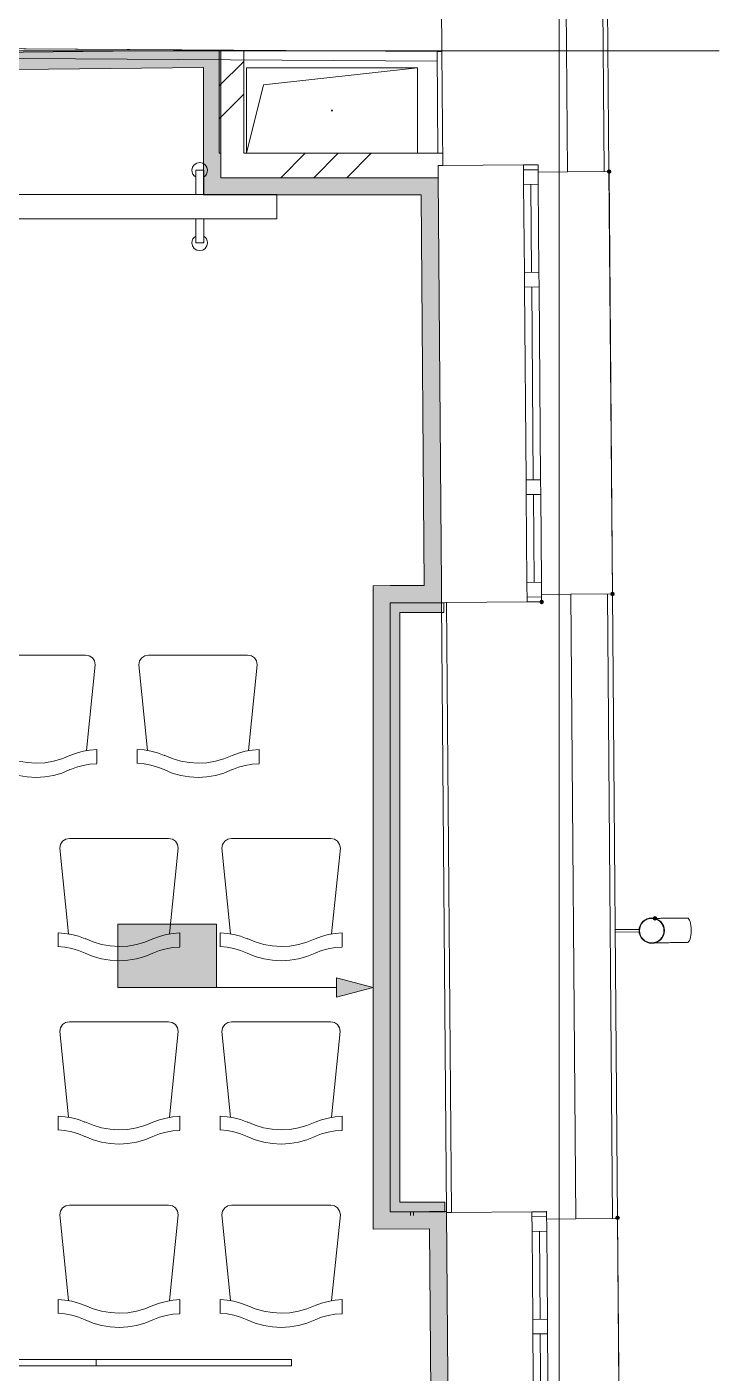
# Model space of a CAD drawing. Header units: millimetres. Extents: x 0 to 1189, y 0 to 841.
# Drawn here: x 835.4 to 863.7, y 599.2 to 654.3 of the extents above; entities that cross this region are included whole.
import ezdxf

# ---------------------------------------------------------------- set-up
doc = ezdxf.new("R2010")
doc.units = ezdxf.units.MM

msp = doc.modelspace()

# ---------------------------------------------------------------- hatches: boundary and pattern name
at = {"true_color": 0xf1d696}
h = msp.add_hatch(color=41, dxfattribs=at)
h.dxf.hatch_style = 2
h.paths.add_polyline_path([(820.424253, 652.450767), (820.427253, 653.150769), (842.616287, 653.391769), (842.616287, 652.690768)])
h = msp.add_hatch(color=41, dxfattribs=at)
h.dxf.hatch_style = 2
h.paths.add_polyline_path([(842.616287, 652.690768), (842.616287, 653.391769), (843.316288, 653.398769)])
h = msp.add_hatch(color=41, dxfattribs=at)
h.dxf.hatch_style = 2
h.paths.add_polyline_path([(843.316288, 653.398769), (843.316288, 652.698768), (842.616287, 652.690768)])
h = msp.add_hatch(color=41, dxfattribs=at)
h.dxf.hatch_style = 2
h.paths.add_polyline_path([(842.616287, 652.690768), (843.316288, 652.698768), (843.316288, 648.171761), (842.616287, 648.171761)])
h = msp.add_hatch(color=7)
h.dxf.hatch_style = 2
h.paths.add_polyline_path([(859.217313, 648.512761), (859.15375, 648.486324), (859.127313, 648.422761), (859.15375, 648.359199), (859.217313, 648.332761), (859.227313, 648.332761), (859.290875, 648.359199), (859.317313, 648.422761), (859.290875, 648.486324), (859.227313, 648.512761)])
h = msp.add_hatch(color=41, dxfattribs=at)
h.dxf.hatch_style = 2
h.paths.add_polyline_path([(843.316288, 648.171761), (842.616287, 647.47176), (842.616287, 648.171761)])
h = msp.add_hatch(color=41, dxfattribs=at)
h.dxf.hatch_style = 2
h.paths.add_polyline_path([(843.316288, 648.171761), (843.316288, 647.47176), (842.616287, 647.47176)])
h = msp.add_hatch(color=41, dxfattribs=at)
h.dxf.hatch_style = 2
h.paths.add_polyline_path([(843.316288, 647.47176), (843.316288, 648.171761), (851.518301, 648.171761), (851.524301, 647.47176)])
h = msp.add_hatch(color=41, dxfattribs=at)
h.dxf.hatch_style = 2
h.paths.add_polyline_path([(852.218302, 648.171761), (851.524301, 647.47176), (851.518301, 648.171761)])
h = msp.add_hatch(color=41, dxfattribs=at)
h.dxf.hatch_style = 2
h.paths.add_polyline_path([(851.524301, 647.47176), (852.213302, 648.166761), (852.224302, 647.47176)])
h = msp.add_hatch(color=41, dxfattribs=at)
h.dxf.hatch_style = 2
h.paths.add_polyline_path([(852.224302, 647.47176), (852.353302, 631.469735), (851.653301, 631.467735), (851.524301, 647.47176)])
h = msp.add_hatch(color=41, dxfattribs=at)
h.dxf.hatch_style = 2
h.paths.add_polyline_path([(849.556298, 631.462735), (850.256299, 631.464735), (850.256299, 630.764734)])
h = msp.add_hatch(color=41, dxfattribs=at)
h.dxf.hatch_style = 2
h.paths.add_polyline_path([(849.556298, 630.762734), (849.556298, 631.462735), (850.256299, 630.764734)])
h = msp.add_hatch(color=41, dxfattribs=at)
h.dxf.hatch_style = 2
h.paths.add_polyline_path([(851.653301, 631.467735), (851.659301, 630.768734), (850.256299, 630.764734), (850.256299, 631.464735)])
h = msp.add_hatch(color=41, dxfattribs=at)
h.dxf.hatch_style = 2
h.paths.add_polyline_path([(852.353302, 631.469735), (852.359302, 630.769734), (851.653301, 631.467735)])
h = msp.add_hatch(color=41, dxfattribs=at)
h.dxf.hatch_style = 2
h.paths.add_polyline_path([(852.359302, 630.769734), (851.659301, 630.768734), (851.653301, 631.467735)])
h = msp.add_hatch(color=41, dxfattribs=at)
h.dxf.hatch_style = 2
h.paths.add_polyline_path([(849.556298, 630.762734), (850.256299, 630.764734), (850.256299, 605.813696), (849.556298, 605.808696)])
h = msp.add_hatch(color=7)
h.dxf.hatch_style = 2
h.paths.add_polyline_path([(850.256299, 630.752734), (850.6563, 630.764734), (850.6563, 605.813696), (850.256299, 605.813696)])
h = msp.add_hatch(color=7)
h.dxf.hatch_style = 2
h.paths.add_polyline_path([(850.6563, 630.752734), (852.359302, 630.764734), (852.362302, 630.364734), (850.6563, 630.364734)])
h = msp.add_hatch(color=7)
h.dxf.hatch_style = 2
h.paths.add_polyline_path([(856.369308, 630.789734), (856.395746, 630.726172), (856.459308, 630.699734), (856.522871, 630.726172), (856.549309, 630.789734), (856.549309, 630.799734), (856.522871, 630.863297), (856.459308, 630.889735), (856.395746, 630.863297), (856.369308, 630.799734)])
h = msp.add_hatch(color=7)
h.dxf.hatch_style = 2
h.paths.add_polyline_path([(859.366313, 631.033735), (859.429876, 631.060172), (859.456313, 631.123735), (859.429876, 631.187298), (859.366313, 631.213735), (859.356313, 631.213735), (859.29275, 631.187298), (859.266313, 631.123735), (859.29275, 631.060172), (859.356313, 631.033735)])
at = {"true_color": 0xffffff}
h = msp.add_hatch(color=7, dxfattribs=at)
h.dxf.hatch_style = 2
h.paths.add_polyline_path([(839.103282, 617.594714), (843.143288, 617.594714), (843.143288, 615.00671), (839.103282, 615.00671)])
at = {"true_color": 0x0077b0}
h = msp.add_hatch(color=144, dxfattribs=at)
h.paths.add_polyline_path([(840.31539, 616.199104), (840.31539, 617.006083), (840.2859, 617.162766), (840.196879, 617.293817), (840.068239, 617.38022), (839.911901, 617.409573), (839.755425, 617.38022), (839.624166, 617.293817), (839.53673, 617.162766), (839.508411, 617.006083), (839.508411, 616.199104), (839.53673, 616.042765), (839.624166, 615.914126), (839.755425, 615.825104), (839.911901, 615.795614), (840.068239, 615.825104), (840.196879, 615.914126), (840.2859, 616.042765)])
h.paths.add_polyline_path([(840.516033, 616.199104), (840.504879, 616.078448), (840.471453, 615.966422), (840.415806, 615.863388), (840.33799, 615.769707), (840.246221, 615.692408), (840.144169, 615.637898), (840.032505, 615.605609), (839.911901, 615.594972), (839.790168, 615.605609), (839.678461, 615.637898), (839.576262, 615.692408), (839.483055, 615.769707), (839.405325, 615.863388), (839.349868, 615.966422), (839.316631, 616.078448), (839.305564, 616.199104), (839.305564, 617.006083), (839.316631, 617.127816), (839.349868, 617.239523), (839.405325, 617.341722), (839.483055, 617.434929), (839.576262, 617.512745), (839.678461, 617.568392), (839.790168, 617.601818), (839.911901, 617.612971), (840.032557, 617.601861), (840.144583, 617.568736), (840.247617, 617.513907), (840.341298, 617.437685), (840.417202, 617.344047), (840.471867, 617.240901), (840.504931, 617.128246), (840.516033, 617.006083)])
h = msp.add_hatch(color=144, dxfattribs=at)
h.dxf.hatch_style = 2
h.paths.add_polyline_path([(842.73851, 617.268462), (842.507, 617.036951), (842.436444, 617.006083), (842.360308, 617.03137), (842.335021, 617.107507), (842.363133, 617.178062), (842.758354, 617.573284), (842.799144, 617.602636), (842.839934, 617.612971), (842.91607, 617.587408), (842.941357, 617.510996), (842.941357, 615.69364), (842.91607, 615.618881), (842.839934, 615.594972), (842.763797, 615.618881), (842.73851, 615.69364)])
h = msp.add_hatch(color=7)
h.dxf.hatch_style = 2
h.paths.add_polyline_path([(861.094316, 617.927715), (861.030753, 617.901277), (861.004315, 617.837715), (861.030753, 617.774152), (861.094316, 617.747714), (861.107316, 617.747714), (861.170878, 617.774152), (861.197316, 617.837715), (861.170878, 617.901277), (861.107316, 617.927715)])
h = msp.add_hatch(color=144, dxfattribs=at)
h.dxf.hatch_style = 2
h.paths.add_polyline_path([(841.828931, 616.097129), (841.021951, 616.097129), (840.945815, 616.122692), (840.920528, 616.199104), (840.945815, 616.275241), (841.021951, 616.300528), (841.828931, 616.300528), (841.905067, 616.275241), (841.930354, 616.199104), (841.905067, 616.122692)])
h = msp.add_hatch(color=144, dxfattribs=at)
h.dxf.hatch_style = 2
h.paths.add_polyline_path([(849.556298, 615.00671), (848.063296, 614.60671), (848.063296, 615.406711)])
h = msp.add_hatch(color=7)
h.dxf.hatch_style = 2
h.paths.add_polyline_path([(850.6563, 606.213697), (852.497302, 606.213697), (852.497302, 605.813696), (850.6563, 605.813696)])
at = {"true_color": 0xf1d696}
h = msp.add_hatch(color=41, dxfattribs=at)
h.dxf.hatch_style = 2
h.paths.add_polyline_path([(850.256299, 605.813696), (849.556298, 605.108695), (849.556298, 605.808696)])
h = msp.add_hatch(color=41, dxfattribs=at)
h.dxf.hatch_style = 2
h.paths.add_polyline_path([(850.256299, 605.813696), (850.256299, 605.113695), (849.556298, 605.108695)])
h = msp.add_hatch(color=41, dxfattribs=at)
h.dxf.hatch_style = 2
h.paths.add_polyline_path([(850.256299, 605.113695), (850.256299, 605.813696), (851.861301, 605.826696), (851.866301, 605.126695)])
h = msp.add_hatch(color=41, dxfattribs=at)
h.dxf.hatch_style = 2
h.paths.add_polyline_path([(852.561303, 605.832696), (851.866301, 605.126695), (851.861301, 605.826696)])
h = msp.add_hatch(color=41, dxfattribs=at)
h.dxf.hatch_style = 2
h.paths.add_polyline_path([(851.866301, 605.126695), (852.561303, 605.832696), (852.566303, 605.132695)])
h = msp.add_hatch(color=7)
h.dxf.hatch_style = 2
h.paths.add_polyline_path([(859.562313, 605.664696), (859.498751, 605.638258), (859.472313, 605.574696), (859.498751, 605.511133), (859.562313, 605.484696), (859.572313, 605.484696), (859.635876, 605.511133), (859.662313, 605.574696), (859.635876, 605.638258), (859.572313, 605.664696)])
h = msp.add_hatch(color=41, dxfattribs=at)
h.dxf.hatch_style = 2
h.paths.add_polyline_path([(852.566303, 605.132695), (853.041303, 546.479606), (852.341302, 546.476606), (851.866301, 605.126695)])

# ---------------------------------------------------------------- linework, layer by layer
at = {"color": 7, "lineweight": 0}
for points in [[(859.216313, 648.422761), (858.600312, 724.609878)], [(856.914309, 722.909875), (857.51731, 648.408761)], [(858.414311, 722.909875), (859.016312, 648.421761)], [(857.17331, 251.095154), (857.17331, 721.485873)], [(852.376302, 653.338769), (852.346302, 657.138775)], [(198.085303, 653.371769), (863.72632, 653.371769)], [(820.418253, 653.550769), (852.376302, 653.338769)], [(842.616287, 653.391769), (820.427253, 653.150769)], [(852.177302, 653.339769), (820.429253, 653.550769)], [(843.316288, 653.398769), (842.616287, 653.391769)], [(843.256288, 653.398769), (843.256288, 649.171762)], [(843.316288, 648.171761), (843.316288, 653.398769)], [(844.25629, 649.171762), (844.25629, 653.392769)], [(852.174302, 652.939768), (852.177302, 653.339769)], [(852.376302, 653.338769), (852.176302, 653.336769)], [(852.176302, 653.336769), (852.210302, 649.171762)], [(852.414302, 648.667762), (852.376302, 653.338769)], [(820.427253, 653.150769), (852.174302, 652.939768)], [(843.256288, 651.936767), (844.25629, 652.936768)], [(819.724252, 652.442767), (842.616287, 652.690768)], [(842.616287, 652.690768), (842.616287, 648.171761)], [(844.37329, 649.171762), (844.37329, 652.671768)], [(844.37329, 652.671768), (851.373301, 652.671768)], [(851.373301, 652.671768), (844.37329, 652.671768)], [(844.37329, 652.671768), (844.37329, 649.171762)], [(845.073291, 651.971767), (851.373301, 652.671768)], [(851.373301, 652.671768), (851.373301, 649.171762)], [(851.373301, 649.171762), (851.373301, 652.671768)], [(844.37329, 649.171762), (845.073291, 651.971767)], [(843.256288, 650.587765), (844.25629, 651.587766)], [(847.848295, 650.921765), (847.873295, 650.946765), (847.898295, 650.921765)], [(847.898295, 650.921765), (847.873295, 650.896765), (847.848295, 650.921765)], [(847.849295, 650.928765), (847.873295, 650.946765), (847.885295, 650.943765)], [(847.873295, 650.896765), (847.849295, 650.915765)], [(847.898295, 650.921765), (847.885295, 650.900765)], [(843.256288, 649.171762), (843.316288, 649.171762)], [(843.316288, 649.171762), (843.316288, 648.171761)], [(852.410302, 649.171762), (844.25629, 649.171762)], [(845.775292, 648.171761), (846.775294, 649.171762)], [(847.124294, 648.171761), (848.124296, 649.171762)], [(848.474296, 648.171761), (849.474298, 649.171762)], [(852.214302, 648.666762), (852.414302, 648.667762)], [(852.218302, 648.171761), (852.214302, 648.666762)], [(852.414302, 648.667762), (855.714307, 648.694762)], [(855.714307, 648.694762), (856.314308, 648.699762)], [(856.314308, 648.699762), (855.714307, 648.694762)], [(855.721307, 647.894761), (855.714307, 648.694762)], [(855.714307, 648.694762), (855.721307, 647.894761)], [(855.716307, 648.494761), (856.316308, 648.499761)], [(856.314308, 648.699762), (856.321308, 647.899761)], [(856.321308, 647.899761), (856.314308, 648.699762)], [(856.317308, 648.399761), (857.51731, 648.408761)], [(857.51731, 648.408761), (859.216313, 648.422761)], [(859.216313, 648.422761), (859.356313, 631.123735)], [(859.356313, 631.123735), (859.217313, 648.422761)], [(859.227313, 648.422761), (859.366313, 631.123735)], [(842.616287, 647.47176), (842.616287, 648.171761)], [(843.316288, 648.171761), (852.218302, 648.171761)], [(851.518301, 648.171761), (843.316288, 648.171761)], [(852.218302, 648.171761), (851.518301, 648.171761)], [(852.353302, 631.469735), (852.218302, 648.171761)], [(856.321308, 647.899761), (855.721307, 647.894761)], [(855.750307, 644.294755), (855.721307, 647.894761)], [(856.021308, 647.896761), (856.050308, 644.296755)], [(856.321308, 647.899761), (856.350308, 644.299755)], [(842.616287, 647.47176), (851.524301, 647.47176)], [(851.524301, 647.47176), (851.653301, 631.467735)], [(855.750307, 644.294755), (856.350308, 644.299755)], [(855.755307, 643.694754), (855.750307, 644.294755)], [(855.750307, 644.294755), (855.755307, 643.694754)], [(856.350308, 644.299755), (856.355308, 643.699754)], [(856.355308, 643.699754), (856.350308, 644.299755)], [(856.355308, 643.699754), (855.755307, 643.694754)], [(855.818307, 635.794742), (855.755307, 643.694754)], [(856.055308, 643.696754), (856.118308, 635.797742)], [(856.355308, 643.699754), (856.418308, 635.799742)], [(855.818307, 635.794742), (856.418308, 635.799742)], [(855.823308, 635.194741), (855.818307, 635.794742)], [(855.818307, 635.794742), (855.823308, 635.194741)], [(856.418308, 635.799742), (856.423308, 635.199741)], [(856.423308, 635.199741), (856.418308, 635.799742)], [(856.423308, 635.199741), (855.823308, 635.194741)], [(855.852308, 631.594736), (855.823308, 635.194741)], [(856.123308, 635.197741), (856.152308, 631.597736)], [(856.423308, 635.199741), (856.452308, 631.599736)], [(849.556298, 631.462735), (850.256299, 631.464735)], [(849.556298, 631.462735), (849.556298, 605.808696)], [(851.653301, 631.467735), (850.256299, 631.464735)], [(852.359302, 630.769734), (852.353302, 631.469735)], [(856.452308, 631.599736), (855.852308, 631.594736)], [(855.852308, 631.594736), (855.859308, 630.794734)], [(855.852308, 631.594736), (855.859308, 630.794734)], [(856.459308, 630.799734), (856.452308, 631.599736)], [(856.459308, 630.799734), (856.452308, 631.599736)], [(850.256299, 630.764734), (852.359302, 630.769734)], [(850.256299, 630.764734), (850.256299, 605.813696)], [(852.455302, 630.764734), (850.256299, 630.764734)], [(850.256299, 605.813696), (850.256299, 630.764734)], [(852.559303, 630.768734), (852.359302, 630.766734)], [(852.359302, 630.766734), (852.561303, 605.787696)], [(852.455302, 630.364734), (852.455302, 630.764734)], [(855.859308, 630.794734), (852.559303, 630.768734)], [(852.559303, 630.768734), (852.761303, 605.789696)], [(855.857308, 630.994735), (856.457308, 630.999735)], [(855.859308, 630.794734), (856.459308, 630.799734)], [(855.859308, 630.794734), (856.459308, 630.799734)], [(857.65631, 631.109735), (856.456308, 631.099735)], [(859.356313, 631.123735), (857.65631, 631.109735)], [(857.863311, 605.530696), (857.65631, 631.109735)], [(859.156313, 631.121735), (859.363313, 605.542696)], [(859.563313, 605.544696), (859.356313, 631.123735)], [(850.6563, 606.213697), (850.6563, 630.364734)], [(850.6563, 630.364734), (852.455302, 630.364734)], [(860.448315, 617.331714), (860.458887, 617.441458), (860.489205, 617.539042), (860.537172, 617.627369), (860.60069, 617.704339), (860.677661, 617.767857), (860.765987, 617.815824), (860.863571, 617.846142), (860.968315, 617.856715), (861.072403, 617.846232), (861.169519, 617.816168), (861.257564, 617.768595), (861.334441, 617.705589), (861.398052, 617.629224), (861.4463, 617.541574), (861.477088, 617.444712), (861.488316, 617.340714)], [(860.468315, 617.332714), (860.478479, 617.437441), (860.507627, 617.531277), (860.553744, 617.616206), (860.614815, 617.690214), (860.688823, 617.751285), (860.773753, 617.797402), (860.867589, 617.826551), (860.968315, 617.836715), (861.068386, 617.82664), (861.161753, 617.797746), (861.246402, 617.752023), (861.320316, 617.691464), (861.38148, 617.618062), (861.427879, 617.533808), (861.457496, 617.440694), (861.468316, 617.340714)], [(861.107316, 617.837715), (861.133316, 617.837715)], [(861.133316, 617.837715), (861.162316, 617.837715)], [(861.162316, 617.837715), (861.193316, 617.837715)], [(861.193316, 617.837715), (861.226316, 617.838715)], [(861.226316, 617.838715), (861.261316, 617.838715)], [(861.261316, 617.838715), (861.297316, 617.838715)], [(861.297316, 617.838715), (861.336316, 617.839715)], [(861.336316, 617.839715), (861.377316, 617.839715)], [(861.377316, 617.839715), (861.419316, 617.839715)], [(861.419316, 617.839715), (861.463316, 617.840715)], [(861.463316, 617.840715), (861.508316, 617.840715)], [(861.508316, 617.840715), (861.555316, 617.840715)], [(861.555316, 617.840715), (861.604316, 617.841715)], [(861.604316, 617.841715), (861.653316, 617.841715)], [(861.653316, 617.841715), (861.705316, 617.842715)], [(861.705316, 617.842715), (861.757317, 617.842715)], [(861.757317, 617.842715), (861.810317, 617.842715)], [(861.810317, 617.842715), (861.865317, 617.843715)], [(861.865317, 617.843715), (861.920317, 617.843715)], [(861.920317, 617.843715), (861.977317, 617.844715)], [(861.977317, 617.844715), (862.000317, 617.844715)], [(862.425318, 617.847715), (862.000317, 617.844715)], [(862.426033, 617.849025), (862.457135, 617.839153), (862.48627, 617.810339), (862.512799, 617.764558), (862.536086, 617.703785), (862.555494, 617.629996), (862.570386, 617.545166), (862.580124, 617.451271), (862.584072, 617.350286)], [(860.459315, 617.381714), (859.479313, 617.374714)], [(859.479313, 617.274714), (860.460315, 617.281714)], [(861.488316, 617.340714), (861.477744, 617.231682), (861.447425, 617.133964), (861.399459, 617.04562), (861.335941, 616.968713), (861.25897, 616.905307), (861.170644, 616.857463), (861.07306, 616.827244), (860.968315, 616.816713), (860.86394, 616.827153), (860.76669, 616.857104), (860.678627, 616.904516), (860.601815, 616.967338), (860.538315, 617.04352), (860.49019, 617.13101), (860.459502, 617.227759), (860.448315, 617.331714)], [(861.468316, 617.340714), (861.458152, 617.2357), (861.429004, 617.141729), (861.382886, 617.056782), (861.321816, 616.982838), (861.247808, 616.921879), (861.162878, 616.875885), (861.069042, 616.846836), (860.968315, 616.836713), (860.867958, 616.846746), (860.774456, 616.875541), (860.68979, 616.921141), (860.61594, 616.981588), (860.554887, 617.054926), (860.508612, 617.139198), (860.479094, 617.232446), (860.468315, 617.332714)], [(862.584072, 617.350286), (862.581755, 617.249537), (862.573536, 617.155632), (862.560018, 617.07059), (862.541807, 616.996432), (862.519507, 616.93518), (862.493722, 616.888852), (862.465059, 616.859471), (862.43412, 616.849056)], [(861.126316, 616.837713), (861.102316, 616.837713)], [(861.153316, 616.837713), (861.126316, 616.837713)], [(861.183316, 616.837713), (861.153316, 616.837713)], [(861.214316, 616.838713), (861.183316, 616.837713)], [(861.248316, 616.838713), (861.214316, 616.838713)], [(861.284316, 616.838713), (861.248316, 616.838713)], [(861.321316, 616.838713), (861.284316, 616.838713)], [(861.361316, 616.839713), (861.321316, 616.838713)], [(861.402316, 616.839713), (861.361316, 616.839713)], [(861.445316, 616.839713), (861.402316, 616.839713)], [(861.489316, 616.840713), (861.445316, 616.839713)], [(861.536316, 616.840713), (861.489316, 616.840713)], [(861.583316, 616.841713), (861.536316, 616.840713)], [(861.632316, 616.841713), (861.583316, 616.841713)], [(861.683316, 616.841713), (861.632316, 616.841713)], [(861.734317, 616.842713), (861.683316, 616.841713)], [(861.787317, 616.842713), (861.734317, 616.842713)], [(861.841317, 616.843713), (861.787317, 616.842713)], [(861.896317, 616.843713), (861.841317, 616.843713)], [(861.952317, 616.844713), (861.896317, 616.843713)], [(862.008317, 616.844713), (861.952317, 616.844713)], [(862.008317, 616.844713), (862.433318, 616.847713)], [(852.497302, 606.213697), (850.6563, 606.213697)], [(852.497302, 605.813696), (852.497302, 606.213697)], [(849.556298, 605.108695), (849.556298, 605.808696)], [(851.861301, 605.826696), (850.256299, 605.813696)], [(850.256299, 605.813696), (852.497302, 605.813696)], [(851.0863, 605.673696), (851.0863, 605.813696)], [(851.2063, 605.813696), (851.2063, 605.673696)], [(852.561303, 605.832696), (851.861301, 605.826696)], [(853.041303, 546.479606), (852.561303, 605.832696)], [(852.561303, 605.787696), (852.761303, 605.789696)], [(852.562303, 605.673696), (852.561303, 605.787696)], [(852.761303, 605.789696), (856.061308, 605.815696)], [(856.061308, 605.815696), (856.661309, 605.820696)], [(856.661309, 605.820696), (856.061308, 605.815696)], [(856.067308, 605.015695), (856.061308, 605.815696)], [(856.061308, 605.815696), (856.067308, 605.015695)], [(856.063308, 605.615696), (856.663309, 605.620696)], [(856.661309, 605.840696), (856.661309, 605.820696)], [(856.661309, 605.820696), (856.667309, 605.020695)], [(856.667309, 605.020695), (856.661309, 605.820696)], [(856.663309, 605.520696), (857.863311, 605.530696)], [(857.863311, 605.530696), (859.563313, 605.544696)], [(859.563313, 605.544696), (859.703313, 588.244669)], [(859.702313, 588.274669), (859.563313, 605.544696)], [(859.572313, 605.574696), (859.712313, 588.274669)], [(849.556298, 605.108695), (851.866301, 605.126695)], [(851.866301, 605.126695), (852.341302, 546.476606)], [(856.667309, 605.020695), (856.067308, 605.015695)], [(856.097308, 601.41569), (856.067308, 605.015695)], [(856.367308, 605.018695), (856.396308, 601.41869)], [(856.667309, 605.020695), (856.696309, 601.42069)], [(856.097308, 601.41569), (856.696309, 601.42069)], [(856.101308, 600.815689), (856.097308, 601.41569)], [(856.097308, 601.41569), (856.101308, 600.815689)], [(856.696309, 601.42069), (856.701309, 600.820689)], [(856.701309, 600.820689), (856.696309, 601.42069)], [(856.701309, 600.820689), (856.101308, 600.815689)], [(856.165308, 592.916677), (856.101308, 600.815689)], [(856.401308, 600.818689), (856.465308, 592.918677)], [(856.701309, 600.820689), (856.765309, 592.921677)]]:
    msp.add_lwpolyline(points, dxfattribs=at)
at = {"color": 253, "lineweight": 0, "true_color": 0x999999}
for points in [[(842.293287, 648.201761), (842.22799, 648.253292), (842.178912, 648.318511), (842.148021, 648.393855), (842.137287, 648.475761), (842.162396, 648.600433), (842.230912, 648.702137), (842.332615, 648.770652), (842.457287, 648.795762), (842.581381, 648.770652), (842.682787, 648.702137), (842.751194, 648.600433), (842.776288, 648.475761), (842.765709, 648.393855), (842.735163, 648.318511), (842.686428, 648.253292), (842.621287, 648.201761)], [(842.293287, 647.48976), (842.293287, 648.475761)], [(842.293287, 648.475761), (842.621287, 648.475761)], [(842.621287, 648.475761), (842.621287, 647.48976)], [(825.608261, 647.48976), (845.608292, 647.48976)], [(845.608292, 647.48976), (845.608292, 646.489758)], [(845.608292, 646.489758), (825.608261, 646.489758)], [(842.293287, 645.503757), (842.293287, 646.489758)], [(842.621287, 646.489758), (842.621287, 645.503757)], [(842.621287, 645.777757), (842.686428, 645.726226), (842.735163, 645.661007), (842.765709, 645.585663), (842.776288, 645.503757), (842.751194, 645.379085), (842.682787, 645.277382), (842.581381, 645.208866), (842.457287, 645.183756), (842.332615, 645.208866), (842.230912, 645.277382), (842.162396, 645.379085), (842.137287, 645.503757), (842.148021, 645.585663), (842.178912, 645.661007), (842.22799, 645.726226), (842.293287, 645.777757)], [(842.621287, 645.503757), (842.293287, 645.503757)], [(837.77928, 628.619731), (833.718274, 628.619731)], [(837.77928, 628.619731), (837.933124, 628.588653), (838.05903, 628.503856), (838.144062, 628.377996), (838.175281, 628.22373)], [(839.962283, 628.22373), (839.993346, 628.377996), (840.078033, 628.503856), (840.203596, 628.588653), (840.357284, 628.619731)], [(844.41829, 628.619731), (840.357284, 628.619731)], [(844.41829, 628.619731), (844.572556, 628.588653), (844.698416, 628.503856), (844.783213, 628.377996), (844.814291, 628.22373)], [(837.81928, 624.711725), (838.175281, 628.22373)], [(840.317284, 624.711725), (839.962283, 628.22373)], [(844.45829, 624.711725), (844.814291, 628.22373)], [(837.139279, 624.508725), (837.406154, 624.606725), (837.68053, 624.679975), (837.96053, 624.7281), (838.244281, 624.750725)], [(838.244281, 624.175724), (838.244281, 624.750725)], [(839.890283, 624.756725), (840.174034, 624.733522), (840.454034, 624.6851), (840.728409, 624.611741), (840.995285, 624.513725)], [(839.890283, 624.756725), (839.890283, 624.178724)], [(843.778289, 624.508725), (844.045165, 624.606725), (844.31954, 624.679975), (844.59954, 624.7281), (844.883291, 624.750725)], [(844.883291, 624.175724), (844.883291, 624.750725)], [(835.749277, 624.191724), (835.389589, 624.216912), (835.035526, 624.279974), (834.690088, 624.380162), (834.356275, 624.516725)], [(837.139279, 624.508725), (836.806638, 624.371443), (836.461903, 624.272224), (836.108356, 624.212006), (835.749277, 624.191724)], [(837.137279, 623.925724), (837.404326, 624.025599), (837.679155, 624.099974), (837.959796, 624.148474), (838.244281, 624.170724)], [(839.888283, 624.188724), (840.17333, 624.163271), (840.454159, 624.111099), (840.7288, 624.03249), (840.995285, 623.927724)], [(842.388287, 624.191724), (842.028599, 624.216912), (841.674536, 624.279974), (841.329098, 624.380162), (840.995285, 624.516725)], [(843.778289, 624.508725), (843.445648, 624.371443), (843.100913, 624.272224), (842.747366, 624.212006), (842.388287, 624.191724)], [(843.776289, 623.925724), (844.043336, 624.025599), (844.318165, 624.099974), (844.598806, 624.148474), (844.883291, 624.170724)], [(835.750277, 623.610723), (835.390448, 623.631005), (835.036151, 623.691224), (834.690666, 623.790442), (834.357275, 623.927724)], [(837.140279, 623.927724), (836.807638, 623.790442), (836.462903, 623.691224), (836.109356, 623.631005), (835.750277, 623.610723)], [(842.389287, 623.610723), (842.029458, 623.631005), (841.675161, 623.691224), (841.329676, 623.790442), (840.996285, 623.927724)], [(843.779289, 623.927724), (843.446648, 623.790442), (843.101913, 623.691224), (842.748366, 623.631005), (842.389287, 623.610723)], [(836.723278, 620.714719), (836.754341, 620.868985), (836.839029, 620.994844), (836.964591, 621.079641), (837.118279, 621.11072)], [(841.179285, 621.11072), (837.118279, 621.11072)], [(841.179285, 621.11072), (841.333551, 621.079641), (841.459411, 620.994844), (841.544208, 620.868985), (841.575286, 620.714719)], [(843.362288, 620.714719), (843.393351, 620.868985), (843.478039, 620.994844), (843.603601, 621.079641), (843.757289, 621.11072)], [(847.818295, 621.11072), (843.757289, 621.11072)], [(847.818295, 621.11072), (847.972561, 621.079641), (848.098421, 620.994844), (848.183218, 620.868985), (848.214296, 620.714719)], [(837.078279, 617.202714), (836.723278, 620.714719)], [(841.219285, 617.202714), (841.575286, 620.714719)], [(843.717289, 617.202714), (843.362288, 620.714719)], [(847.858295, 617.202714), (848.214296, 620.714719)], [(836.651278, 617.246714), (836.935029, 617.224089), (837.215029, 617.175964), (837.489404, 617.102713), (837.75628, 617.004713)], [(836.651278, 617.246714), (836.651278, 616.669713)], [(839.149282, 616.682713), (838.789594, 616.7079), (838.435531, 616.770963), (838.090093, 616.871151), (837.75628, 617.007713)], [(840.539284, 616.999713), (840.206643, 616.862432), (839.861908, 616.763213), (839.508361, 616.702994), (839.149282, 616.682713)], [(840.539284, 616.999713), (840.80616, 617.097151), (841.080535, 617.170214), (841.360535, 617.218526), (841.644286, 617.241714)], [(841.644286, 616.666713), (841.644286, 617.241714)], [(843.290288, 617.246714), (843.574039, 617.224089), (843.854039, 617.175964), (844.128415, 617.102713), (844.39529, 617.004713)], [(843.290288, 617.246714), (843.290288, 616.669713)], [(845.788292, 616.682713), (845.428604, 616.7079), (845.074541, 616.770963), (844.729103, 616.871151), (844.39529, 617.007713)], [(847.178294, 616.999713), (846.845653, 616.862432), (846.500918, 616.763213), (846.147371, 616.702994), (845.788292, 616.682713)], [(847.178294, 616.999713), (847.44517, 617.097151), (847.719545, 617.170214), (847.999546, 617.218526), (848.283296, 617.241714)], [(848.283296, 616.666713), (848.283296, 617.241714)], [(836.649278, 616.679713), (836.934326, 616.65426), (837.215154, 616.602088), (837.489795, 616.523478), (837.75628, 616.418712)], [(839.150282, 616.101712), (838.790453, 616.121993), (838.436156, 616.182212), (838.090671, 616.281431), (837.75728, 616.418712)], [(840.540284, 616.418712), (840.207643, 616.281431), (839.862908, 616.182212), (839.509361, 616.121993), (839.150282, 616.101712)], [(840.537284, 616.416712), (840.804331, 616.516588), (841.07916, 616.590963), (841.359801, 616.639463), (841.644286, 616.661713)], [(843.288288, 616.679713), (843.573336, 616.65426), (843.854164, 616.602088), (844.128805, 616.523478), (844.39529, 616.418712)], [(845.789292, 616.101712), (845.429464, 616.121993), (845.075166, 616.182212), (844.729681, 616.281431), (844.39629, 616.418712)], [(847.179294, 616.418712), (846.846653, 616.281431), (846.501918, 616.182212), (846.148371, 616.121993), (845.789292, 616.101712)], [(847.176294, 616.416712), (847.443342, 616.516588), (847.71817, 616.590963), (847.998811, 616.639463), (848.283296, 616.661713)], [(836.722278, 613.205708), (836.753341, 613.359973), (836.838029, 613.485833), (836.963591, 613.57063), (837.117279, 613.601708)], [(837.077279, 609.693702), (836.722278, 613.205708)], [(841.178285, 613.601708), (837.117279, 613.601708)], [(841.178285, 613.601708), (841.332129, 613.57063), (841.458036, 613.485833), (841.543067, 613.359973), (841.574286, 613.205708)], [(841.218285, 609.693702), (841.574286, 613.205708)], [(843.361288, 613.205708), (843.392351, 613.359973), (843.477039, 613.485833), (843.602601, 613.57063), (843.756289, 613.601708)], [(843.716289, 609.693702), (843.361288, 613.205708)], [(847.817295, 613.601708), (843.756289, 613.601708)], [(847.817295, 613.601708), (847.971139, 613.57063), (848.097046, 613.485833), (848.182077, 613.359973), (848.213296, 613.205708)], [(847.857295, 609.693702), (848.213296, 613.205708)], [(836.650278, 609.737702), (836.934029, 609.715077), (837.214029, 609.666952), (837.488404, 609.593702), (837.75528, 609.495702)], [(836.650278, 609.737702), (836.650278, 609.159701)], [(839.148282, 609.173701), (838.788594, 609.198889), (838.434531, 609.261952), (838.089093, 609.362139), (837.75528, 609.498702)], [(840.538284, 609.490702), (840.205643, 609.352999), (839.860908, 609.253826), (839.507361, 609.193842), (839.148282, 609.173701)], [(840.538284, 609.490702), (840.80516, 609.58814), (841.079535, 609.661202), (841.359535, 609.709515), (841.643286, 609.732702)], [(841.643286, 609.157701), (841.643286, 609.732702)], [(843.289288, 609.737702), (843.573039, 609.715077), (843.853039, 609.666952), (844.127415, 609.593702), (844.39429, 609.495702)], [(843.289288, 609.737702), (843.289288, 609.159701)], [(845.787292, 609.173701), (845.427604, 609.198889), (845.073541, 609.261952), (844.728103, 609.362139), (844.39429, 609.498702)], [(847.177294, 609.490702), (846.844653, 609.352999), (846.499918, 609.253826), (846.146371, 609.193842), (845.787292, 609.173701)], [(847.177294, 609.490702), (847.44417, 609.58814), (847.718545, 609.661202), (847.998546, 609.709515), (848.282296, 609.732702)], [(848.282296, 609.157701), (848.282296, 609.732702)], [(836.648278, 609.170701), (836.933326, 609.145248), (837.214154, 609.093076), (837.488795, 609.014467), (837.75528, 608.909701)], [(839.149282, 608.5927), (838.789453, 608.612841), (838.435156, 608.672826), (838.089671, 608.771998), (837.75628, 608.909701)], [(840.539284, 608.909701), (840.206643, 608.771998), (839.861908, 608.672826), (839.508361, 608.612841), (839.149282, 608.5927)], [(840.536284, 608.906701), (840.803331, 609.007139), (841.07816, 609.081701), (841.358801, 609.130014), (841.643286, 609.151701)], [(843.287288, 609.170701), (843.572336, 609.145248), (843.853164, 609.093076), (844.127805, 609.014467), (844.39429, 608.909701)], [(845.788292, 608.5927), (845.428463, 608.612841), (845.074166, 608.672826), (844.728681, 608.771998), (844.39529, 608.909701)], [(847.178294, 608.909701), (846.845653, 608.771998), (846.500918, 608.672826), (846.147371, 608.612841), (845.788292, 608.5927)], [(847.175294, 608.906701), (847.442342, 609.007139), (847.71717, 609.081701), (847.997811, 609.130014), (848.282296, 609.151701)], [(836.723278, 605.696696), (836.754341, 605.85054), (836.839029, 605.976446), (836.964591, 606.061478), (837.118279, 606.092697)], [(841.179285, 606.092697), (837.118279, 606.092697)], [(841.179285, 606.092697), (841.333551, 606.061478), (841.459411, 605.976446), (841.544208, 605.85054), (841.575286, 605.696696)], [(843.362288, 605.696696), (843.393351, 605.85054), (843.478039, 605.976446), (843.603601, 606.061478), (843.757289, 606.092697)], [(847.818295, 606.092697), (843.757289, 606.092697)], [(847.818295, 606.092697), (847.972561, 606.061478), (848.098421, 605.976446), (848.183218, 605.85054), (848.214296, 605.696696)], [(837.078279, 602.184691), (836.723278, 605.696696)], [(841.219285, 602.184691), (841.575286, 605.696696)], [(843.717289, 602.184691), (843.362288, 605.696696)], [(847.858295, 602.184691), (848.214296, 605.696696)], [(836.651278, 602.228691), (836.935029, 602.205503), (837.215029, 602.157191), (837.489404, 602.084128), (837.75628, 601.98669)], [(836.651278, 602.228691), (836.651278, 601.65069)], [(840.539284, 601.98069), (840.80616, 602.078706), (841.080535, 602.152066), (841.360535, 602.200488), (841.644286, 602.223691)], [(841.644286, 601.64769), (841.644286, 602.223691)], [(843.290288, 602.228691), (843.574039, 602.205503), (843.854039, 602.157191), (844.128415, 602.084128), (844.39529, 601.98669)], [(843.290288, 602.228691), (843.290288, 601.65069)], [(847.178294, 601.98069), (847.44517, 602.078706), (847.719545, 602.152066), (847.999546, 602.200488), (848.283296, 602.223691)], [(848.283296, 601.64769), (848.283296, 602.223691)], [(836.649278, 601.66169), (836.934326, 601.636096), (837.215154, 601.58369), (837.489795, 601.505033), (837.75628, 601.40069)], [(839.149282, 601.66369), (838.789594, 601.68944), (838.435531, 601.75269), (838.090093, 601.85269), (837.75628, 601.98869)], [(840.539284, 601.98069), (840.206643, 601.84355), (839.861908, 601.744565), (839.508361, 601.684393), (839.149282, 601.66369)], [(840.537284, 601.397689), (840.804331, 601.498127), (841.07916, 601.57269), (841.359801, 601.621002), (841.644286, 601.64269)], [(843.288288, 601.66169), (843.573336, 601.636096), (843.854164, 601.58369), (844.128805, 601.505033), (844.39529, 601.40069)], [(845.788292, 601.66369), (845.428604, 601.68944), (845.074541, 601.75269), (844.729103, 601.85269), (844.39529, 601.98869)], [(847.178294, 601.98069), (846.845653, 601.84355), (846.500918, 601.744565), (846.147371, 601.684393), (845.788292, 601.66369)], [(847.176294, 601.397689), (847.443342, 601.498127), (847.71817, 601.57269), (847.998811, 601.621002), (848.283296, 601.64269)], [(839.150282, 601.082689), (838.790453, 601.103392), (838.436156, 601.163564), (838.090671, 601.262549), (837.75728, 601.399689)], [(840.540284, 601.399689), (840.207643, 601.262549), (839.862908, 601.163564), (839.509361, 601.103392), (839.150282, 601.082689)], [(845.789292, 601.082689), (845.429464, 601.103392), (845.075166, 601.163564), (844.729681, 601.262549), (844.39629, 601.399689)], [(847.179294, 601.399689), (846.846653, 601.262549), (846.501918, 601.163564), (846.148371, 601.103392), (845.789292, 601.082689)], [(830.217268, 599.767687), (838.217281, 599.767687)], [(838.217281, 599.517687), (830.217268, 599.517687)], [(838.217281, 599.767687), (838.217281, 599.517687)], [(838.217281, 599.517687), (838.217281, 599.767687)], [(838.217281, 599.767687), (846.217293, 599.767687)], [(846.217293, 599.517687), (838.217281, 599.517687)], [(846.217293, 599.767687), (846.217293, 599.517687)]]:
    msp.add_lwpolyline(points, dxfattribs=at)
at = {"color": 144, "lineweight": 0, "true_color": 0x0077b0}
for points in [[(839.103282, 617.594714), (843.143288, 617.594714)], [(839.103282, 615.00671), (839.103282, 617.594714)], [(843.143288, 617.594714), (843.143288, 615.00671)], [(848.063296, 614.60671), (848.063296, 615.406711)], [(849.556298, 615.00671), (848.063296, 615.406711)], [(843.143288, 615.00671), (839.103282, 615.00671)], [(847.027294, 615.00671), (843.143288, 615.00671)], [(848.063296, 615.00671), (847.027294, 615.00671)], [(849.556298, 615.00671), (848.063296, 614.60671)]]:
    msp.add_lwpolyline(points, dxfattribs=at)

doc.saveas('drawing.dxf')
